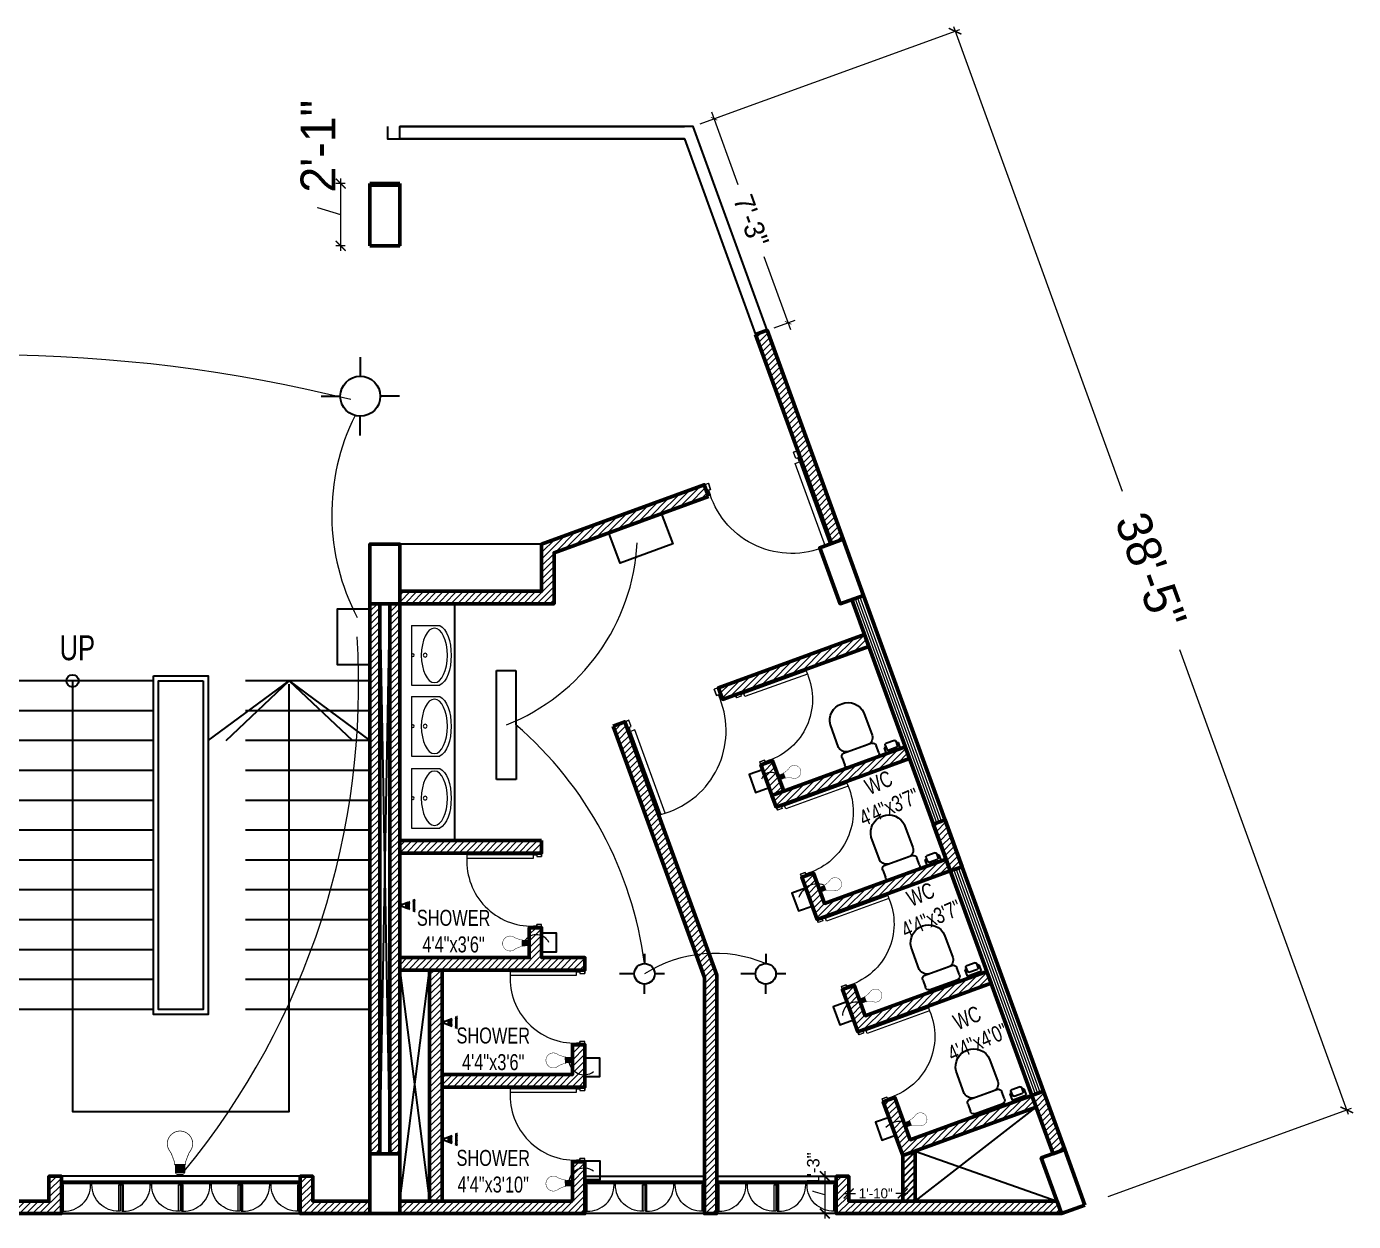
# Model space of a CAD drawing. Extents: x 0 to 3898, y 0 to 1781.
# Drawn here: x 2565 to 3098, y 45 to 525 of the extents above; entities that cross this region are included whole.
import ezdxf

# ---------------------------------------------------------------- set-up
doc = ezdxf.new("R2010")
doc.units = 0
doc.header["$LTSCALE"] = 10
doc.linetypes.add('DASHED2', pattern=[0.375, 0.25, -0.125])
for name, color, linetype, lineweight in [('A-TEXT', 7, 'Continuous', 5), ('ar-DOOR-WOOD', 44, 'Continuous', 0), ('column', 1, 'Continuous', 50), ('Dimension', 18, 'Continuous', 9), ('e conduit 1', 90, 'Continuous', 5), ('e conduit 2', 210, 'Continuous', 5), ('illustr-TOILET FIXTURE', 171, 'Continuous', 0), ('Main Wall', 250, 'Continuous', 13), ('window', 160, 'Continuous', 9)]:
    doc.layers.add(name, color=color, linetype=linetype, lineweight=lineweight)
for name, color, linetype in [('BOX', 7, 'Continuous'), ('Electrical Installation', 50, 'Continuous'), ('plug ins', 7, 'Continuous')]:
    doc.layers.add(name, color=color, linetype=linetype)
doc.layers.add('hatch brick', color=32, linetype='Continuous', lineweight=0, transparency=0.4)
doc.styles.add('SIMPLE', font='romantic.ttf')
doc.dimstyles.new('Architectural', dxfattribs={"dimtxt": 14, "dimasz": 4, "dimexe": 2, "dimexo": 10, "dimgap": 0.09, "dimtad": 0, "dimdec": 0, "dimzin": 0, "dimdsep": 46, "dimlunit": 4, "dimtxsty": 'Standard', "dimblk": 'ARCHTICK', "dimcen": 0.09, "dimdle": 2, "dimclrd": 256, "dimclre": 256, "dimclrt": 256, "dimadec": 0, "dimazin": 0, "dimtfac": 1, "dimtdec": 0, "dimtofl": 0, "dimtmove": 1, "dimatfit": 2, "dimfxl": 12, "dimtolj": 1, "dimtzin": 0, "dimlwd": -1, "dimlwe": -1, "dimarcsym": 0})
doc.dimstyles.new('Architectural small', dxfattribs={"dimtxt": 8, "dimasz": 2, "dimexe": 3, "dimexo": 3, "dimgap": 0.09, "dimtad": 0, "dimdec": 0, "dimzin": 0, "dimdsep": 46, "dimlunit": 4, "dimtxsty": 'Standard', "dimblk": 'ARCHTICK', "dimcen": 0.09, "dimdle": 3, "dimclrd": 6, "dimclre": 6, "dimclrt": 5, "dimadec": 0, "dimazin": 0, "dimtfac": 1, "dimtdec": 0, "dimtofl": 0, "dimtmove": 1, "dimatfit": 2, "dimfxl": 12, "dimtolj": 1, "dimtzin": 0, "dimlwd": 18, "dimlwe": 18, "dimarcsym": 0})
pattern_1 = [(45, (0, 0), (-1.325825, 1.325825), [])]

# ---------------------------------------------------------------- blocks, each defined once
blk = doc.blocks.new('_ArchTick')
at = {"color": 0, "linetype": 'ByBlock', "const_width": 0.15}
blk.add_lwpolyline([(-0.5, -0.5), (0.5, 0.5)], dxfattribs=at)
blk = doc.blocks.new('*D42')
at = {"layer": 'Defpoints', "color": 0, "transparency": 16777216}
for p in [(2832.52, 484.81), (3095.18, 89.64), (2989.94, 51.42)]:
    blk.add_point(p, dxfattribs=at)
at = {"layer": 'Dimension', "transparency": 16777216}
for p, q in [((2841.92, 488.23), (2939.63, 523.72)), ((2937.07, 524.92), (3004.88, 338.22)), ((3095.86, 87.76), (3028.04, 274.45)), ((2999.34, 54.83), (3097.06, 90.32))]:
    blk.add_line(p, q, dxfattribs=at)
at = {"layer": 'Dimension', "transparency": 16777216, "xscale": 4, "yscale": 4, "zscale": 4}
for p, rotation in [((2937.75, 523.04), 109.9628844869782), ((3095.18, 89.64), 289.9628844869782)]:
    blk.add_blockref('_ArchTick', p, dxfattribs=dict(at, rotation=rotation))
at = {"layer": 'Dimension', "transparency": 16777216, "insert": (3016.46, 306.34), "char_height": 14, "attachment_point": 5, "rotation": 289.9629}
blk.add_mtext('\\A1;38\'-5"', dxfattribs=at)
blk = doc.blocks.new('*D44')
at = {"layer": 'Defpoints', "color": 0, "transparency": 16777216}
for p in [(2832.52, 484.81), (2870.68, 405.92), (2862.28, 402.87)]:
    blk.add_point(p, dxfattribs=at)
at = {"layer": 'Dimension', "color": 6, "lineweight": 18, "transparency": 16777216}
for p, q in [((2839.89, 490.68), (2850.53, 461.39)), ((2835.34, 485.84), (2843.74, 488.89)), ((2871.7, 403.1), (2861.06, 432.4)), ((2865.1, 403.9), (2873.5, 406.95))]:
    blk.add_line(p, q, dxfattribs=at)
at = {"layer": 'Dimension', "color": 6, "lineweight": 18, "transparency": 16777216, "xscale": 2, "yscale": 2, "zscale": 2}
for p, rotation in [((2840.92, 487.86), 109.9610434408243), ((2870.68, 405.92), 289.9610434408243)]:
    blk.add_blockref('_ArchTick', p, dxfattribs=dict(at, rotation=rotation))
at = {"layer": 'Dimension', "color": 5, "transparency": 16777216, "insert": (2855.8, 446.89), "char_height": 8, "attachment_point": 5, "rotation": 289.961}
blk.add_mtext('\\A1;7\'-3"', dxfattribs=at)
blk = doc.blocks.new('DOOR_45')
at = {"layer": 'ar-DOOR-WOOD'}
for p, q in [((-11008.75, 15426.44), (-11008.75, 15424.44)), ((-10968.75, 15426.44), (-11008.75, 15426.44)), ((-11008.75, 15424.44), (-10968.75, 15424.44)), ((-10968.75, 15427.44), (-10963.75, 15427.44)), ((-10968.75, 15427.44), (-10968.75, 15426.44)), ((-10968.75, 15424.44), (-10968.75, 15426.44)), ((-10968.75, 15426.44), (-10966.75, 15426.44)), ((-10966.75, 15426.44), (-10966.75, 15425.44)), ((-10966.75, 15425.44), (-10963.75, 15425.44)), ((-10963.75, 15427.44), (-10963.75, 15425.44)), ((-10968.75, 15382.44), (-10968.75, 15383.44)), ((-10968.75, 15383.44), (-10966.75, 15383.44)), ((-10968.75, 15382.44), (-10963.75, 15382.44)), ((-10966.75, 15384.44), (-10963.75, 15384.44)), ((-10966.75, 15383.44), (-10966.75, 15384.44)), ((-10963.75, 15382.44), (-10963.75, 15384.44))]:
    blk.add_line(p, q, dxfattribs=at)
for points in [[(-10968.75, 15426.44), (-11008.75, 15426.44), (-11008.75, 15424.44), (-10968.75, 15424.44)], [(-10963.75, 15427.44), (-10968.75, 15427.44), (-10968.75, 15426.44), (-10966.75, 15426.44), (-10966.75, 15425.44), (-10963.75, 15425.44)], [(-10968.75, 15383.44), (-10968.75, 15382.44), (-10963.75, 15382.44), (-10963.75, 15384.44), (-10966.75, 15384.44), (-10966.75, 15383.44)]]:
    blk.add_lwpolyline(points, close=True, dxfattribs=at)
blk.add_arc((-10969.89, 15422.35), 38.92, 176.90834, 271.67702, dxfattribs=at)
blk = doc.blocks.new('T-FIX-027')
at = {"layer": 'illustr-TOILET FIXTURE'}
for p, q in [((-11843.84, 14568.89), (-11843.84, 14557.43)), ((-11843.84, 14568.89), (-11843.84, 14557.43)), ((-11843.84, 14568.89), (-11819.84, 14568.89)), ((-11843.84, 14568.89), (-11819.84, 14568.89)), ((-11819.84, 14568.89), (-11819.84, 14557.43)), ((-11819.84, 14568.89), (-11819.84, 14557.43))]:
    blk.add_line(p, q, dxfattribs=at)
for centre, radius in [((-11831.91, 14568.32), 0.508), ((-11831.91, 14568.32), 0.508), ((-11831.91, 14563.34), 0.762), ((-11831.91, 14563.34), 0.762)]:
    blk.add_circle(centre, radius, dxfattribs=at)
blk.add_ellipse((-11831.84, 14559.64), major_axis=(-10.93, 0), ratio=0.480383, dxfattribs=at)
blk.add_ellipse((-11831.84, 14559.64), major_axis=(-10.93, 0), ratio=0.480383, dxfattribs=at)
blk.add_ellipse((-11831.84, 14558.89), major_axis=(-12.37, 0), ratio=0.48498, start_param=6.528919, end_param=9.179045, dxfattribs=at)
blk.add_ellipse((-11831.84, 14558.89), major_axis=(-12.37, 0), ratio=0.48498, start_param=6.528919, end_param=9.179045, dxfattribs=at)
blk = doc.blocks.new('stair final')
for points in [[(82, 124), (82, -90), (-70, -90), (-70, 124)], [(-37.5, 124), (-37.5, -49), (49.5, -49), (49.5, 122.75)], [(17, 100), (49.5, 124), (82, 100)], [(24.2, 100), (49.5, 124)], [(49.5, 124), (75, 100)], [(82, -8), (82, -90)]]:
    blk.add_lwpolyline(points)
blk.add_lwpolyline([(-5, 126), (17, 126), (17, -10), (-5, -10)], close=True)
blk.add_circle((-37.5, 124), 2.49)
at = {"layer": 'BOX', "ltscale": 2000}
for p, q in [((-5, 124), (-70, 124)), ((-5, 112), (-70, 112)), ((-5, 100), (-70, 100)), ((-5, 88), (-70, 88)), ((-5, 76), (-70, 76)), ((-5, 64), (-70, 64)), ((-5, 52), (-70, 52)), ((-5, 40), (-70, 40)), ((-5, 28), (-70, 28)), ((-5, 16), (-70, 16)), ((-5, 4), (-70, 4)), ((-5, -8), (-70, -8)), ((0, -8), (-3, -8)), ((15, -8), (12, -8))]:
    blk.add_line(p, q, dxfattribs=at)
at = {"layer": 'BOX', "linetype": 'DASHED2', "ltscale": 20}
for p, q in [((82, 124), (17, 124)), ((82, 112), (17, 112)), ((82, 100), (17, 100)), ((82, 88), (17, 88)), ((82, 76), (17, 76)), ((82, 64), (17, 64)), ((82, 52), (17, 52)), ((82, 40), (17, 40)), ((82, 28), (17, 28)), ((82, 16), (17, 16)), ((82, 4), (17, 4)), ((82, -8), (17, -8))]:
    blk.add_line(p, q, dxfattribs=at)
at = {"layer": 'BOX', "ltscale": 2000}
for points in [[(17, 124), (17, -10), (-5, -10), (-5, 124)], [(-3, 124), (15, 124)]]:
    blk.add_lwpolyline(points, dxfattribs=at)
blk.add_lwpolyline([(15, 124), (15, -8), (-3, -8), (-3, 124)], close=True, dxfattribs=at)
blk = doc.blocks.new('wc')
at = {"linetype": 'Continuous'}
for p, q in [((17795.02, 10409.39), (17795.02, 10412.39)), ((17796.16, 10413.89), (17808.33, 10413.89)), ((17809.55, 10412.39), (17809.55, 10409.39)), ((17795.14, 10404.89), (17795.14, 10395.33)), ((17808.24, 10407.89), (17796.16, 10407.89)), ((17806.43, 10407.89), (17798.79, 10407.89)), ((17809.43, 10395.33), (17809.43, 10404.89)), ((17802.29, 10388.83), (17802.29, 10388.83))]:
    blk.add_line(p, q, dxfattribs=at)
for centre, radius, start, end in [((17796.22, 10412.67), 1.22, 92.839, 193.0763), ((17796.22, 10409.11), 1.22, 166.9235, 267.161), ((17808.21, 10409.24), 1.35, 271.2066, 6.2687), ((17808.28, 10412.6), 1.29, 350.3937, 88.0376), ((17798.7, 10404.28), 3.61, 88.6213, 170.3077), ((17806.43, 10404.89), 3, 0, 90), ((17802.2, 10395.91), 7.08, 184.6705, 270.7333), ((17802.38, 10395.91), 7.08, 269.2667, 355.3295)]:
    blk.add_arc(centre, radius, start, end, dxfattribs=at)
blk = doc.blocks.new('nap')
at = {"linetype": 'Continuous'}
for p, q in [((17810.88, 10410.98), (17810.88, 10413.6)), ((17810.88, 10413.6), (17817, 10413.6)), ((17811.65, 10410.98), (17810.88, 10410.98)), ((17811.65, 10410.19), (17811.65, 10411.93)), ((17812.15, 10412.43), (17815.76, 10412.43)), ((17815.76, 10409.69), (17812.15, 10409.69)), ((17816.26, 10411.93), (17816.26, 10410.19)), ((17817, 10410.98), (17816.26, 10410.98)), ((17817, 10413.6), (17817, 10410.98))]:
    blk.add_line(p, q, dxfattribs=at)
for centre, start, end in [((17812.15, 10411.93), 90, 180), ((17812.15, 10410.19), 180, 270), ((17815.76, 10411.93), 0, 90), ((17815.76, 10410.19), 270, 0)]:
    blk.add_arc(centre, 0.5, start, end, dxfattribs=at)
blk = doc.blocks.new('toilet stair block final')
h = blk.add_hatch()
h.set_pattern_fill('ANSI31', color=256, scale=15)
h.set_pattern_definition([(45, (1.7069, -4.6996), (-1.325825, 1.325825), [])])
h.paths.add_polyline_path([(145.14, -46.57), (150.14, -44.75), (150.14, -64.82), (145.14, -64.82)])
at = {"layer": 'hatch brick'}
h = blk.add_hatch(dxfattribs=at)
h.set_pattern_fill('ANSI31', color=256, scale=15)
h.set_pattern_definition(pattern_1)
h.paths.add_polyline_path([(85.96, 283.35), (116.45, 199.41), (121.15, 201.12), (90.63, 285.05)])
h = blk.add_hatch(dxfattribs=at)
h.set_pattern_fill('ANSI31', color=256, scale=15)
h.set_pattern_definition(pattern_1)
edge = h.paths.add_edge_path()
edge.add_line((67.04, 218.27), (65.33, 222.97))
edge.add_line((65.33, 222.97), (0, 199.18))
edge.add_line((0, 199.18), (0, 180.18))
edge.add_line((0, 180.18), (-57, 180.18))
edge.add_line((-57, 180.18), (-57, 175.18))
edge.add_line((-57, 175.18), (5, 175.18))
edge.add_line((5, 175.18), (5, 195.68))
edge.add_line((5, 195.68), (67.04, 218.27))
h = blk.add_hatch(dxfattribs=at)
h.set_pattern_fill('ANSI31', color=256, scale=15)
h.set_pattern_definition(pattern_1)
h.paths.add_polyline_path([(-233, 175.18), (-233, -45.82), (-229, -45.82), (-229, 175.18)])
h = blk.add_hatch(dxfattribs=at)
h.set_pattern_fill('ANSI31', color=256, scale=15)
h.set_pattern_definition([(45, (7, 0), (-1.325825, 1.325825), [])])
h.paths.add_polyline_path([(-225, 175.18), (-225, -45.82), (-221, -45.82), (-221, 175.18)])
h = blk.add_hatch(dxfattribs=at)
h.set_pattern_fill('ANSI31', color=256, scale=15)
h.set_pattern_definition([(45, (164, 0), (-1.325825, 1.325825), [])])
h.paths.add_polyline_path([(-69, 175.18), (-69, -45.82), (-65, -45.82), (-65, 175.18)])
h = blk.add_hatch(dxfattribs=at)
h.set_pattern_fill('ANSI31', color=256, scale=15)
h.set_pattern_definition(pattern_1)
h.paths.add_polyline_path([(-61, 175.18), (-61, -45.82), (-57, -45.82), (-57, 175.18)])
h = blk.add_hatch(dxfattribs=at)
h.set_pattern_fill('ANSI31', color=256, scale=15)
h.set_pattern_definition([(45, (-1.4041, 77.1201), (-1.325825, 1.325825), [])])
h.paths.add_polyline_path([(131.46, 158.06), (72.72, 136.72), (71.01, 141.42), (129.75, 162.76)])
h = blk.add_hatch(dxfattribs=at)
h.set_pattern_fill('ANSI31', color=256, scale=15)
h.set_pattern_definition(pattern_1)
edge = h.paths.add_edge_path()
edge.add_line((28.72, 126.06), (33.42, 127.77))
edge.add_line((33.42, 127.77), (70.4, 25.94))
edge.add_line((70.4, 25.94), (70.4, -69.82))
edge.add_line((70.4, -69.82), (65.4, -69.82))
edge.add_line((65.4, -69.82), (65.4, 25.06))
edge.add_line((65.4, 25.06), (28.72, 126.06))
h = blk.add_hatch(dxfattribs=at)
h.set_pattern_fill('ANSI31', color=256, scale=15)
h.set_pattern_definition([(45, (-1.0627, 76.1802), (-1.325825, 1.325825), [])])
edge = h.paths.add_edge_path()
edge.add_line((94.28, 93.48), (88.13, 110.4))
edge.add_line((88.13, 110.4), (92.83, 112.11))
edge.add_line((92.83, 112.11), (97.27, 99.88))
edge.add_line((97.27, 99.88), (146.14, 117.64))
edge.add_line((146.14, 117.64), (147.85, 112.94))
edge.add_line((147.85, 112.94), (94.28, 93.48))
h = blk.add_hatch(dxfattribs=at)
h.set_pattern_fill('ANSI31', color=256, scale=15)
h.set_pattern_definition([(45, (-56625.152, -18759.7349), (-1.325825215, 1.325825215), [])])
edge = h.paths.add_edge_path()
edge.add_line((157.41, 86.62), (162.11, 88.33))
edge.add_line((162.11, 88.33), (168.94, 69.53))
edge.add_line((168.94, 69.53), (164.23, 67.82))
edge.add_line((164.23, 67.82), (157.4, 86.62))
h = blk.add_hatch(dxfattribs=at)
h.set_pattern_fill('ANSI31', color=256, scale=15)
h.set_pattern_definition(pattern_1)
h.paths.add_polyline_path([(0, 80), (0, 75), (-57, 75), (-57, 80)])
h = blk.add_hatch(dxfattribs=at)
h.set_pattern_fill('ANSI31', color=256, scale=15)
h.set_pattern_definition([(45, (15.3236, 31.0638), (-1.325825, 1.325825), [])])
edge = h.paths.add_edge_path()
edge.add_line((110.66, 48.37), (104.52, 65.29))
edge.add_line((104.52, 65.29), (109.22, 66.99))
edge.add_line((109.22, 66.99), (113.66, 54.77))
edge.add_line((113.66, 54.77), (162.52, 72.52))
edge.add_line((162.52, 72.52), (164.23, 67.82))
edge.add_line((164.23, 67.82), (110.66, 48.37))
h = blk.add_hatch(dxfattribs=at)
h.set_pattern_fill('ANSI31', color=256, scale=15)
h.set_pattern_definition(pattern_1)
h.paths.add_polyline_path([(0, 28), (-57, 28), (-57, 33), (-5, 33), (-5, 45), (0, 45), (0, 33), (17.4, 33), (17.4, 28)])
h = blk.add_hatch(dxfattribs=at)
h.set_pattern_fill('ANSI31', color=256, scale=15)
h.set_pattern_definition(pattern_1)
h.paths.add_polyline_path([(-45, -64.82), (-40, -64.82), (-40, 28), (-45, 28)])
h = blk.add_hatch(dxfattribs=at)
h.set_pattern_fill('ANSI31', color=256, scale=15)
h.set_pattern_definition([(45, (15.3236, 31.0638), (-1.325825, 1.325825), [])])
h.paths.add_polyline_path([(125.34, 7.95), (120.9, 20.17), (125.6, 21.88), (130.04, 9.66), (178.91, 27.41), (180.62, 22.71), (127.05, 3.25)])
h = blk.add_hatch(dxfattribs=at)
h.set_pattern_fill('ANSI31', color=256, scale=15)
h.set_pattern_definition([(45, (17.4023, 0), (-1.325825, 1.325825), [])])
h.paths.add_polyline_path([(-40, -14), (12.4, -14), (12.4, -2), (17.4, -2), (17.4, -19), (-40, -19)])
h = blk.add_hatch(dxfattribs=at)
h.set_pattern_fill('ANSI31', color=256, scale=15)
h.set_pattern_definition(pattern_1)
h.paths.add_polyline_path([(201.71, -20.7), (197.01, -22.41), (205.51, -45.81), (210.21, -44.1)])
h = blk.add_hatch(dxfattribs=at)
h.set_pattern_fill('ANSI31', color=256, scale=15)
h.set_pattern_definition([(45, (33.4168, -18.7522), (-1.325825, 1.325825), [])])
h.paths.add_polyline_path([(143.44, -41.87), (137.29, -24.95), (141.99, -23.24), (148.14, -40.16), (197.01, -22.41), (198.72, -27.11), (145.14, -46.57)])
h = blk.add_hatch(dxfattribs=at)
h.set_pattern_fill('ANSI31', color=256, scale=15)
h.set_pattern_definition(pattern_1)
h.paths.add_polyline_path([(12.4, -64.82), (0, -64.82), (-57, -64.82), (-57, -69.82), (17.4, -69.82), (17.4, -49), (12.4, -49)])
h = blk.add_hatch(dxfattribs=at)
h.set_pattern_fill('ANSI31', color=256, scale=15)
h.set_pattern_definition(pattern_1)
h.paths.add_polyline_path([(-193, -64.82), (-193, -54.82), (-198, -54.82), (-198, -64.82), (-221, -64.82), (-221, -69.82), (-193, -69.82)])
h = blk.add_hatch(dxfattribs=at)
h.set_pattern_fill('ANSI31', color=256, scale=15)
h.set_pattern_definition(pattern_1)
h.paths.add_polyline_path([(-97, -64.82), (-97, -69.82), (-69, -69.82), (-69, -64.82), (-92, -64.82), (-92, -54.82), (-97, -54.82)])
h = blk.add_hatch(dxfattribs=at)
h.set_pattern_fill('ANSI31', color=256, scale=15)
h.set_pattern_definition(pattern_1)
h.paths.add_polyline_path([(118.4, -54.82), (123.4, -54.82), (123.4, -64.82), (207.11, -64.82), (208.92, -69.82), (118.4, -69.82)])
for points in [[(-62, 367), (-62, 362), (57.4, 362), (85.96, 283.35)], [(90.63, 285.05), (60.9, 367), (-57, 367)], [(-229, 175.18), (-225, -45.82)], [(-229, -45.82), (-225, 175.18)], [(-65, -45.82), (-61, 175.18)], [(-65, 175.18), (-61, -45.82)], [(-57, 28), (-45, -64.82)], [(-57, -64.82), (-45, 28)], [(150.14, -64.82), (198.72, -27.11)], [(150.14, -44.75), (207.11, -64.82)]]:
    blk.add_lwpolyline(points)
at = {"color": 0, "lineweight": 50}
for points in [[(85.96, 283.35), (116.45, 199.41), (121.15, 201.12), (90.63, 285.05), (85.96, 283.35)], [(67.04, 218.27), (65.33, 222.97), (0, 199.18), (0, 180.18), (-57, 180.18), (-57, 175.18), (5, 175.18), (5, 195.68), (67.04, 218.27)], [(124.63, 176.85), (197.01, -22.41), (201.71, -20.7), (129.33, 178.56)], [(28.72, 126.06), (33.42, 127.77), (70.4, 25.94), (70.4, -69.82), (65.4, -69.82), (65.4, 25.06), (28.72, 126.06)], [(94.28, 93.48), (88.13, 110.4), (92.83, 112.11), (97.27, 99.88), (146.14, 117.64), (147.85, 112.94), (94.28, 93.48), (94.28, 93.48)], [(157.41, 86.62), (162.11, 88.33), (168.94, 69.53), (164.23, 67.82), (157.4, 86.62)], [(0, 80), (0, 75), (-57, 75), (-57, 80), (0, 80)], [(110.66, 48.37), (104.52, 65.29), (109.22, 66.99), (113.66, 54.77), (162.52, 72.52), (164.23, 67.82), (110.66, 48.37), (110.66, 48.37)], [(0, 28), (-57, 28), (-57, 33), (-5, 33), (-5, 45), (0, 45), (0, 33), (17.4, 33), (17.4, 28), (0, 28)], [(125.34, 7.95), (120.9, 20.17), (125.6, 21.88), (130.04, 9.66), (178.91, 27.41), (180.62, 22.71), (127.05, 3.25), (125.34, 7.95)], [(143.44, -41.87), (137.29, -24.95), (141.99, -23.24), (148.14, -40.16), (197.01, -22.41), (198.72, -27.11), (145.14, -46.57), (143.44, -41.87)], [(12.4, -64.82), (0, -64.82), (0, -64.82), (-57, -64.82), (-57, -69.82), (17.4, -69.82), (17.4, -69.82), (17.4, -49), (12.4, -49), (12.4, -64.82)]]:
    blk.add_lwpolyline(points, dxfattribs=at)
at = {"color": 1, "lineweight": 50}
blk.add_lwpolyline([(-57, 175.18), (-69, 175.18), (-69, 199.18), (-57, 199.18), (-57, 175.18)], dxfattribs=at)
for points in [[(129.33, 178.56), (121.14, 201.12), (111.74, 197.7), (119.93, 175.15)], [(218.32, -66.4), (210.21, -44.07), (200.81, -47.49), (208.92, -69.82)]]:
    blk.add_lwpolyline(points, close=True, dxfattribs=at)
at = {"color": 0, "lineweight": 50}
for points in [[(-61, 175.18), (-61, -45.82), (-57, -45.82), (-57, 175.18)], [(131.46, 158.06), (72.72, 136.72), (71.01, 141.42), (129.75, 162.76)], [(147.85, 112.94), (94.28, 93.48), (92.57, 98.18), (146.14, 117.64)], [(-45, -64.82), (-40, -64.82), (-40, 28), (-45, 28)], [(-40, -14), (12.4, -14), (12.4, -2), (17.4, -2), (17.4, -19), (-40, -19)], [(201.71, -20.7), (197.01, -22.41), (205.51, -45.81), (210.21, -44.1)], [(145.14, -46.57), (150.14, -44.75), (150.14, -64.82), (145.14, -64.82)], [(-193, -64.82), (-193, -54.82), (-198, -54.82), (-198, -64.82), (-221, -64.82), (-221, -69.82), (-193, -69.82)], [(-97, -64.82), (-97, -69.82), (-69, -69.82), (-69, -64.82), (-92, -64.82), (-92, -54.82), (-97, -54.82)], [(118.4, -54.82), (118.4, -54.82), (123.4, -54.82), (123.4, -64.82), (207.11, -64.82), (208.92, -69.82), (118.4, -69.82)]]:
    blk.add_lwpolyline(points, close=True, dxfattribs=at)
blk.add_lwpolyline([(-193, -69.82), (-97, -69.82), (-97, -54.82), (-193, -54.82)], close=True)
at = {"layer": 'BOX', "ltscale": 2000}
for p, q in [((0, 199.18), (-57, 199.18)), ((-57, 175.18), (-57, 80.18)), ((-35, 175.18), (-35, 80.18))]:
    blk.add_line(p, q, dxfattribs=at)
for points in [[(65.4, -69.82), (17.4, -69.82), (17.4, -54.82), (65.4, -54.82)], [(118.4, -69.82), (70.4, -69.82), (70.4, -54.82), (118.4, -54.82)]]:
    blk.add_lwpolyline(points, close=True, dxfattribs=at)
at = {"layer": 'Main Wall', "color": 1, "lineweight": 50}
for points in [[(-233, 175.18), (-221, 175.18), (-221, 199.18), (-233, 199.18), (-233, 175.18)], [(-233, -69.82), (-221, -69.82), (-221, -45.82), (-233, -45.82), (-233, -69.82)], [(-69, -69.82), (-57, -69.82), (-57, -45.82), (-69, -45.82), (-69, -69.82)]]:
    blk.add_lwpolyline(points, dxfattribs=at)
at = {"layer": 'Main Wall', "color": 0, "lineweight": 50}
for points in [[(-233, 175.18), (-233, -45.82), (-229, -45.82), (-229, 175.18)], [(-225, 175.18), (-225, -45.82), (-221, -45.82), (-221, 175.18)], [(-69, 175.18), (-69, -45.82), (-65, -45.82), (-65, 175.18)]]:
    blk.add_lwpolyline(points, close=True, dxfattribs=at)
at = {"layer": 'window', "ltscale": 2000}
for points in [[(158.82, 87.14), (126.05, 177.37)], [(159.76, 87.48), (126.98, 177.71)], [(160.7, 87.82), (127.92, 178.05)], [(198.42, -21.9), (165.65, 68.34)], [(199.36, -21.55), (166.59, 68.68)], [(200.3, -21.21), (167.53, 69.02)]]:
    blk.add_lwpolyline(points, dxfattribs=at)
at = {"extrusion": (0, 0, -1)}
for p, xscale, yscale, zscale, rotation in [((16117.31, 4701.45), 0.8888892124533201, 0.8888892124533201, -0.8888892124533201, 69.99006771556789), ((3281.08, -12023.71), 0.6666666666666669, 0.6666666666666669, -0.6666666666666669, 340.0389565718659), ((3264.7, -12068.82), 0.6666666666666669, 0.6666666666666669, -0.6666666666666669, 340.0389565718659), ((3248.31, -12113.94), 0.6666666666666669, 0.6666666666666669, -0.6666666666666669, 340.0389565718659), ((3231.93, -12159.05), 0.6666666666666669, 0.6666666666666669, -0.6666666666666669, 340.0389565718659)]:
    blk.add_blockref('DOOR_45', p, dxfattribs=dict(at, xscale=xscale, yscale=yscale, zscale=zscale, rotation=rotation))
blk.add_blockref('stair final', (-151, 20.18))
at = {"extrusion": (0, 0, -1), "zscale": -1, "rotation": 160.0389565718658}
for name, p in [('wc', (20158.79, 3822.37)), ('nap', (20157.38, 3822.57)), ('wc', (20142.41, 3777.25)), ('nap', (20141, 3777.46)), ('wc', (20126.36, 3733.08)), ('nap', (20124.95, 3733.28)), ('wc', (20108.27, 3683.26)), ('nap', (20106.86, 3683.46))]:
    blk.add_blockref(name, p, dxfattribs=at)
at = {"xscale": 0.666666606798147, "yscale": 0.666666606798147, "zscale": 0.666666606798147}
for p in [(7309.17, -10209.96), (7326.57, -10256.96), (7326.57, -10303.96)]:
    blk.add_blockref('DOOR_45', p, dxfattribs=at)
at = {"layer": 'illustr-TOILET FIXTURE', "extrusion": (0, 0, -1), "zscale": -1, "rotation": 270}
for p in [(-14516.54, -11677.4), (-14516.54, -11705.92), (-14516.54, -11734.81)]:
    blk.add_blockref('T-FIX-027', p, dxfattribs=at)
at = {"layer": 'Main Wall', "xscale": 0.888888888888914, "yscale": 0.888888888888914, "zscale": 0.888888888888914, "rotation": 109.9621850072985}
blk.add_blockref('DOOR_45', (9595.65, 13969.5), dxfattribs=at)
blk = doc.blocks.new('DOOR_40')
at = {"layer": 'ar-DOOR-WOOD'}
for p, q in [((-11029.1, 15421.4), (-11064.1, 15421.4)), ((-11064.1, 15421.4), (-11064.1, 15419.4)), ((-11064.1, 15419.4), (-11029.1, 15419.4)), ((-11029.1, 15422.4), (-11024.1, 15422.4)), ((-11029.1, 15422.4), (-11029.1, 15421.4)), ((-11029.1, 15419.4), (-11029.1, 15421.4)), ((-11029.1, 15421.4), (-11027.1, 15421.4)), ((-11027.1, 15421.4), (-11027.1, 15420.4)), ((-11027.1, 15420.4), (-11024.1, 15420.4)), ((-11024.1, 15422.4), (-11024.1, 15420.4)), ((-11029.1, 15383.4), (-11027.1, 15383.4)), ((-11029.1, 15382.4), (-11029.1, 15383.4)), ((-11029.1, 15382.4), (-11024.1, 15382.4)), ((-11027.1, 15383.4), (-11027.1, 15384.4)), ((-11027.1, 15384.4), (-11024.1, 15384.4)), ((-11024.1, 15382.4), (-11024.1, 15384.4))]:
    blk.add_line(p, q, dxfattribs=at)
blk.add_arc((-11029.4, 15418.2), 34.8, 178.03, 270.3561, dxfattribs=at)
blk = doc.blocks.new('ftt')
at = {"layer": 'plug ins', "linetype": 'Continuous'}
for p, q in [((76688.16, 107266.81), (76688.07, 107267.06)), ((76688.16, 107266.81), (76688.07, 107267.06)), ((76688.3, 107266.45), (76688.2, 107266.7)), ((76688.3, 107266.45), (76688.2, 107266.7)), ((76688.44, 107266.09), (76688.34, 107266.34)), ((76688.44, 107266.09), (76688.34, 107266.34)), ((76688.77, 107266.81), (76688.7, 107267.06)), ((76688.87, 107266.45), (76688.8, 107266.7)), ((76688.98, 107264.67), (76688.89, 107264.92)), ((76688.98, 107264.67), (76688.89, 107264.92)), ((76688.97, 107266.09), (76688.9, 107266.34)), ((76689.12, 107264.31), (76689.02, 107264.56)), ((76689.12, 107264.31), (76689.02, 107264.56)), ((76689.26, 107263.95), (76689.16, 107264.2)), ((76689.26, 107263.95), (76689.16, 107264.2)), ((76689.34, 107266.81), (76689.3, 107267.06)), ((76689.37, 107264.67), (76689.3, 107264.92)), ((76689.39, 107263.6), (76689.3, 107263.85)), ((76689.39, 107263.6), (76689.3, 107263.85)), ((76689.41, 107266.45), (76689.36, 107266.7)), ((76689.47, 107264.31), (76689.4, 107264.56)), ((76689.47, 107266.09), (76689.43, 107266.34)), ((76689.44, 107263.47), (76691.44, 107263.47)), ((76690.06, 107261.85), (76689.44, 107263.47)), ((76690.06, 107261.85), (76689.44, 107263.47)), ((76690.06, 107261.85), (76689.44, 107263.47)), ((76689.57, 107263.95), (76689.5, 107264.2)), ((76689.67, 107263.6), (76689.6, 107263.85)), ((76689.74, 107264.67), (76689.69, 107264.92)), ((76689.8, 107264.31), (76689.76, 107264.56)), ((76689.87, 107263.95), (76689.82, 107264.2)), ((76689.9, 107266.81), (76689.87, 107267.06)), ((76689.93, 107263.6), (76689.89, 107263.85)), ((76689.93, 107266.45), (76689.91, 107266.7)), ((76689.96, 107266.09), (76689.94, 107266.34)), ((76690.09, 107264.67), (76690.07, 107264.92)), ((76690.12, 107264.31), (76690.1, 107264.56)), ((76690.16, 107263.95), (76690.13, 107264.2)), ((76690.19, 107263.6), (76690.17, 107263.85)), ((76690.44, 107266.81), (76690.44, 107267.06)), ((76690.44, 107266.45), (76690.44, 107266.7)), ((76690.44, 107266.09), (76690.44, 107266.34)), ((76690.44, 107264.67), (76690.44, 107264.92)), ((76690.44, 107264.31), (76690.44, 107264.56)), ((76690.44, 107263.95), (76690.44, 107264.2)), ((76690.44, 107263.6), (76690.44, 107263.85)), ((76690.69, 107263.6), (76690.71, 107263.85)), ((76690.72, 107263.95), (76690.74, 107264.2)), ((76690.75, 107264.31), (76690.78, 107264.56)), ((76690.79, 107264.67), (76690.81, 107264.92)), ((76690.81, 107261.85), (76691.44, 107263.47)), ((76690.92, 107266.09), (76690.94, 107266.34)), ((76690.94, 107263.6), (76690.99, 107263.85)), ((76690.95, 107266.45), (76690.98, 107266.7)), ((76690.99, 107266.81), (76691.01, 107267.06)), ((76691.01, 107263.95), (76691.06, 107264.2)), ((76691.08, 107264.31), (76691.12, 107264.56)), ((76691.14, 107264.67), (76691.19, 107264.92)), ((76691.21, 107263.6), (76691.28, 107263.85)), ((76691.31, 107263.95), (76691.38, 107264.2)), ((76691.41, 107266.09), (76691.46, 107266.34)), ((76691.41, 107264.31), (76691.48, 107264.56)), ((76691.48, 107266.45), (76691.52, 107266.7)), ((76691.48, 107263.6), (76691.58, 107263.85)), ((76691.51, 107264.67), (76691.58, 107264.92)), ((76691.54, 107266.81), (76691.59, 107267.06)), ((76691.62, 107263.95), (76691.72, 107264.2)), ((76691.76, 107264.31), (76691.85, 107264.56)), ((76691.9, 107264.67), (76691.99, 107264.92)), ((76691.91, 107266.09), (76691.98, 107266.34)), ((76692.01, 107266.45), (76692.09, 107266.7)), ((76692.12, 107266.81), (76692.19, 107267.06)), ((76692.45, 107266.09), (76692.54, 107266.34)), ((76692.58, 107266.45), (76692.68, 107266.7)), ((76692.72, 107266.81), (76692.82, 107267.06)), ((76690.06, 107261.85), (76690.06, 107260.87)), ((76690.81, 107261.85), (76690.81, 107260.87))]:
    blk.add_line(p, q, dxfattribs=at)
blk = doc.blocks.new('drter')
at = {"layer": 'plug ins', "rotation": 90}
blk.add_blockref('ftt', (183966.31, 30586.27), dxfattribs=at)
blk = doc.blocks.new('*D51')
at = {"layer": 'Defpoints', "color": 0, "transparency": 16777216}
for p in [(2890.02, 63), (2885.43, 48), (2890.02, 48)]:
    blk.add_point(p, dxfattribs=at)
at = {"layer": 'Dimension', "transparency": 16777216}
for p, q in [((2885.43, 65), (2885.43, 46)), ((2880.02, 63), (2883.43, 63)), ((2880.79, 56.89), (2880.79, 57.07)), ((2885.43, 55.5), (2880.79, 56.89)), ((2880.02, 48), (2883.43, 48))]:
    blk.add_line(p, q, dxfattribs=at)
at = {"layer": 'Dimension', "transparency": 16777216, "xscale": 4, "yscale": 4, "zscale": 4}
for p, rotation in [((2885.43, 63), 90), ((2885.43, 48), 270)]:
    blk.add_blockref('_ArchTick', p, dxfattribs=dict(at, rotation=rotation))
at = {"layer": 'Dimension', "transparency": 16777216, "insert": (2880.79, 65.91), "char_height": 14, "attachment_point": 5, "rotation": 90}
blk.add_mtext('\\A1;{\\H0.35714x;1\'-3"}', dxfattribs=at)
blk = doc.blocks.new('*D52')
at = {"layer": 'Defpoints', "color": 0, "transparency": 16777216}
for p in [(2916.76, 56.07), (2895.02, 53), (2916.76, 53)]:
    blk.add_point(p, dxfattribs=at)
at = {"layer": 'Dimension', "transparency": 16777216}
for p, q in [((2895.02, 63), (2895.02, 58.07)), ((2916.76, 63), (2916.76, 58.07)), ((2893.02, 56.07), (2897.8, 56.07)), ((2918.76, 56.07), (2913.98, 56.07))]:
    blk.add_line(p, q, dxfattribs=at)
at = {"layer": 'Dimension', "transparency": 16777216, "xscale": 4, "yscale": 4, "zscale": 4, "rotation": 180}
blk.add_blockref('_ArchTick', (2895.02, 56.07), dxfattribs=at)
at = {"layer": 'Dimension', "transparency": 16777216, "xscale": 4, "yscale": 4, "zscale": 4}
blk.add_blockref('_ArchTick', (2916.76, 56.07), dxfattribs=at)
at = {"layer": 'Dimension', "transparency": 16777216, "insert": (2905.89, 56.07), "char_height": 14, "attachment_point": 5}
blk.add_mtext('\\A1;{\\H0.28571x;1\'-10"}', dxfattribs=at)
blk = doc.blocks.new('*D53')
at = {"layer": 'Defpoints', "color": 0, "transparency": 16777216}
for p in [(2690.88, 461.81), (2702.62, 461.81), (2702.62, 436.81)]:
    blk.add_point(p, dxfattribs=at)
at = {"layer": 'Dimension', "transparency": 16777216}
for p, q in [((2692.62, 461.81), (2688.88, 461.81)), ((2690.88, 434.81), (2690.88, 463.81)), ((2681.74, 452.05), (2681.74, 452.23)), ((2690.88, 449.31), (2681.74, 452.05)), ((2692.62, 436.81), (2688.88, 436.81))]:
    blk.add_line(p, q, dxfattribs=at)
at = {"layer": 'Dimension', "transparency": 16777216, "xscale": 4, "yscale": 4, "zscale": 4}
for p, rotation in [((2690.88, 461.81), 90), ((2690.88, 436.81), 270)]:
    blk.add_blockref('_ArchTick', p, dxfattribs=dict(at, rotation=rotation))
at = {"layer": 'Dimension', "transparency": 16777216, "insert": (2681.74, 476.82), "char_height": 14, "attachment_point": 5, "rotation": 90}
blk.add_mtext('\\A1;2\'-1"', dxfattribs=at)
blk = doc.blocks.new('LED')
for p, q in [((-12.1, -25.6), (11.9, -25.6)), ((-11.6, -7.7), (11.7, -7.7)), ((-11.6, -11), (11.7, -9.6)), ((-11.6, -13.3), (11.7, -11.8)), ((-11.5, -15.5), (11.8, -14.1)), ((-11.3, -17.8), (11.9, -16.3)), ((-11.2, -20), (12.1, -18.6)), ((-11.2, -22.2), (12.1, -20.8)), ((-11.2, -24.5), (12.1, -23.1))]:
    blk.add_line(p, q)
at = {"lineweight": 9}
blk.add_line((7.8, -3.1), (-7.8, -3.1), dxfattribs=at)
for points, const_width in [([(5.3, 0), (5.4, 0), (5.7, 0), (6.1, -0.1), (6.6, -0.3), (7, -0.6), (7.2, -0.9), (7.4, -1.2), (7.5, -1.5), (7.7, -2), (7.7, -2.5), (7.8, -3.1), (7.7, -2.5), (7.7, -2), (7.5, -1.5), (7.4, -1.2), (7.2, -0.9), (7, -0.6), (6.6, -0.3), (6.1, -0.1), (5.7, 0), (5.4, 0), (5.3, 0), (-5.3, 0), (-5.4, 0), (-5.5, 0), (-5.8, 0), (-6.1, -0.1), (-6.4, -0.2), (-6.7, -0.5), (-7, -0.7), (-7.3, -1.1), (-7.6, -1.7), (-7.7, -2.3), (-7.8, -3.1), (-7.8, -3.1), (-7.9, -3.2), (-8.1, -3.2), (-8.3, -3.3), (-8.9, -3.6), (-9.6, -4.1), (-10.3, -4.7), (-11, -5.4), (-11.2, -5.9), (-11.4, -6.4), (-11.6, -7), (-11.6, -7.7), (-12.2, -7.7), (-12.1, -26)], 2), ([(-5.3, 0), (-5.4, 0), (-5.5, 0), (-5.8, 0), (-6.1, -0.1), (-6.4, -0.2), (-6.7, -0.5), (-7, -0.7), (-7.3, -1.1), (-7.6, -1.7), (-7.7, -2.3), (-7.8, -3.1)], 1), ([(-0.1, -111.1), (-0.2, -111.1), (-1, -111.1), (-1.8, -111.1), (-2.6, -111.1), (-3.4, -111), (-4.2, -110.9), (-5, -110.8), (-5.8, -110.6), (-6.6, -110.5), (-7.4, -110.3), (-8.1, -110.1), (-8.9, -109.9), (-9.6, -109.7), (-10.4, -109.5), (-11.1, -109.2), (-11.8, -108.9), (-12.5, -108.7), (-13.2, -108.3), (-13.9, -108), (-14.6, -107.7), (-15.3, -107.3), (-16, -106.9), (-16.6, -106.6), (-17.3, -106.2), (-17.9, -105.7), (-18.5, -105.3), (-19.2, -104.8), (-19.8, -104.4), (-20.4, -103.9), (-20.9, -103.4), (-21.5, -102.9), (-22.1, -102.4), (-22.6, -101.9), (-23.1, -101.3), (-23.7, -100.8), (-24.2, -100.2), (-24.6, -99.6), (-25.1, -99), (-25.6, -98.4), (-26, -97.8), (-26.5, -97.2), (-26.9, -96.5), (-27.3, -95.9), (-27.7, -95.2), (-28.1, -94.6), (-28.4, -93.9), (-28.8, -93.2), (-29.1, -92.5), (-29.4, -91.8), (-29.7, -91.1), (-30, -90.4), (-30.2, -89.6), (-30.5, -88.9), (-30.7, -88.1), (-30.9, -87.4), (-31.1, -86.6), (-31.2, -85.9), (-31.4, -85.1), (-31.5, -84.3), (-31.6, -83.5), (-31.7, -82.7), (-31.8, -81.9), (-31.8, -81.1), (-31.9, -80.3), (-31.9, -79.5), (-31.9, -78.2), (-31.8, -77), (-31.7, -75.8), (-31.5, -74.6), (-31.3, -73.4), (-31.1, -72.2), (-30.8, -71.1), (-30.4, -69.9), (-30, -68.8), (-29.6, -67.7), (-29.2, -66.6), (-22.1, -55), (-14.6, -35.3), (-14.1, -29.7), (-14.1, -27.1), (-12.1, -25.6)], 1.8), ([(-0.1, -111.1), (0, -111.1), (0.8, -111.1), (1.6, -111.1), (2.5, -111.1), (3.3, -111), (4, -110.9), (4.8, -110.8), (5.6, -110.6), (6.4, -110.5), (7.2, -110.3), (7.9, -110.1), (8.7, -109.9), (9.4, -109.7), (10.2, -109.5), (10.9, -109.2), (11.6, -108.9), (12.3, -108.7), (13, -108.3), (13.7, -108), (14.4, -107.7), (15.1, -107.3), (15.8, -106.9), (16.4, -106.6), (17.1, -106.2), (17.7, -105.7), (18.3, -105.3), (19, -104.8), (19.6, -104.4), (20.2, -103.9), (20.7, -103.4), (21.3, -102.9), (21.9, -102.4), (22.4, -101.9), (22.9, -101.3), (23.5, -100.8), (24, -100.2), (24.5, -99.6), (24.9, -99), (25.4, -98.4), (25.8, -97.8), (26.3, -97.2), (26.7, -96.5), (27.1, -95.9), (27.5, -95.2), (27.9, -94.6), (28.2, -93.9), (28.6, -93.2), (28.9, -92.5), (29.2, -91.8), (29.5, -91.1), (29.8, -90.4), (30, -89.6), (30.3, -88.9), (30.5, -88.1), (30.7, -87.4), (30.9, -86.6), (31, -85.9), (31.2, -85.1), (31.3, -84.3), (31.4, -83.5), (31.5, -82.7), (31.6, -81.9), (31.6, -81.1), (31.7, -80.3), (31.7, -79.5), (31.7, -78.2), (31.6, -77), (31.5, -75.8), (31.3, -74.6), (31.1, -73.4), (30.9, -72.2), (30.6, -71.1), (30.2, -69.9), (29.9, -68.8), (29.4, -67.7), (29, -66.6), (21.9, -55), (14.4, -35.3), (13.9, -29.7), (13.9, -27.1), (11.9, -25.6)], 1.8), ([(11.9, -26.1), (11.9, -7.7), (11.7, -7.7), (11.6, -7), (11.4, -6.4), (11.2, -5.9), (11, -5.4), (10.3, -4.7), (9.6, -4.1), (8.9, -3.6), (8.3, -3.3), (7.9, -3.2), (7.8, -3.1), (7.8, -3.1)], 2)]:
    blk.add_lwpolyline(points, dxfattribs=dict(const_width=const_width))
at = {"color": 7, "lineweight": 20}
blk.add_open_spline([(-9.8, -25.6), (-9.8, -25.6), (9.4, -25.6), (9.4, -25.6)], degree=3, dxfattribs=at)

msp = doc.modelspace()

# ---------------------------------------------------------------- linework, layer by layer
at = {"color": 30, "true_color": 0xf8991e}
for p, q in [((2698.74, 392.1), (2698.74, 384.41)), ((2683.02, 376.38), (2690.7, 376.38)), ((2714.46, 376.38), (2706.77, 376.38)), ((2698.74, 360.66), (2698.74, 368.34)), ((2812.98, 152.37), (2812.98, 148.44)), ((2861.67, 152.37), (2861.67, 148.44)), ((2808.88, 144.33), (2802.97, 144.33)), ((2821.02, 144.33), (2817.09, 144.33)), ((2857.57, 144.33), (2851.67, 144.33)), ((2869.71, 144.33), (2865.78, 144.33)), ((2812.98, 136.3), (2812.98, 140.23)), ((2861.67, 136.3), (2861.67, 140.23))]:
    msp.add_line(p, q, dxfattribs=at)
for points in [[(2829.01, 479.81), (2714.62, 479.81), (2714.62, 484.81), (2829.01, 484.81)], [(2714.62, 172.19), (2714.62, 171.44)]]:
    msp.add_lwpolyline(points)
at = {"ltscale": 2000}
msp.add_lwpolyline([(2702.62, 436.81), (2714.62, 436.81), (2714.62, 460.81), (2702.62, 460.81)], close=True, dxfattribs=at)
at = {"color": 116, "true_color": 0x136734}
for points in [[(2798.63, 321.51), (2819.72, 329.37), (2824.28, 317.1), (2803.19, 309.25)], [(2702.62, 291), (2702.62, 268.49), (2689.54, 268.49), (2689.54, 291)], [(2771.66, 160.73), (2777.46, 160.73), (2777.46, 153.07), (2771.66, 153.07)], [(2789.05, 110.6), (2794.85, 110.6), (2794.85, 102.94), (2789.05, 102.94)], [(2789.15, 69.22), (2794.95, 69.22), (2794.95, 61.56), (2789.15, 61.56)]]:
    msp.add_lwpolyline(points, close=True, dxfattribs=at)
at = {"color": 116, "true_color": 0x136734, "extrusion": (1.15108e-16, 4.18071e-17, -1)}
for points in [[(-2860.44, 226.32), (-2854.98, 224.34), (-2857.6, 217.14), (-2863.05, 219.12)], [(-2877.68, 178.76), (-2872.22, 176.78), (-2874.84, 169.58), (-2880.29, 171.56)], [(-2894.27, 133), (-2888.82, 131.02), (-2891.43, 123.82), (-2896.89, 125.8)], [(-2911.22, 86.65), (-2905.77, 84.67), (-2908.38, 77.46), (-2913.84, 79.45)]]:
    msp.add_lwpolyline(points, close=True, dxfattribs=at)
at = {"color": 150}
for points in [[(2578.62, 61), (2674.02, 61), (2674.02, 60), (2578.62, 60)], [(2578.62, 61), (2674.02, 61), (2674.02, 60.5), (2578.62, 60.5)], [(2789.02, 61), (2837.02, 61), (2837.02, 60), (2789.02, 60)], [(2789.02, 61), (2836.42, 61), (2836.42, 60.5), (2789.02, 60.5)], [(2842.02, 61), (2890.02, 61), (2890.02, 60), (2842.02, 60)], [(2842.02, 61), (2889.42, 61), (2889.42, 60.5), (2842.02, 60.5)]]:
    msp.add_lwpolyline(points, close=True, dxfattribs=at)
at = {"color": 30, "true_color": 0xf8991e}
for centre, radius in [((2698.74, 376.38), 8.03), ((2812.98, 144.33), 4.11), ((2861.67, 144.33), 4.11)]:
    msp.add_circle(centre, radius, dxfattribs=at)
at = {"layer": 'column', "ltscale": 2000}
for p, q in [((2702.62, 461.81), (2714.62, 461.81)), ((2702.62, 461.81), (2702.62, 436.81)), ((2702.62, 461.81), (2714.62, 461.81)), ((2702.62, 461.81), (2702.62, 436.81)), ((2714.62, 461.81), (2714.62, 436.81)), ((2714.62, 461.81), (2714.62, 436.81)), ((2714.62, 436.81), (2702.62, 436.81)), ((2714.62, 436.81), (2702.62, 436.81))]:
    msp.add_line(p, q, dxfattribs=at)
at = {"layer": 'e conduit 1', "color": 18, "true_color": 0x000000}
for centre, radius, start, end in [((2548.37, -214.96), 607.91, 76.04221, 103.4085), ((2776.39, 328.91), 89.1, 153.5297, 207.6958), ((2726.8, 321.78), 83.31, 291.6199, 357.0558), ((2389.06, 260.88), 309.02, 320.6887, 3.5007), ((2661.73, 128.79), 152.52, 7.402, 49.2516), ((2841.28, 99.46), 53.05, 67.3957, 122.2429)]:
    msp.add_arc(centre, radius, start, end, dxfattribs=at)
at = {"layer": 'e conduit 2', "color": 18, "true_color": 0x000000}
for centre, radius, start, end in [((2863.75, 221.25), 3.95, 18.4349, 161.5651), ((2882.43, 172.57), 7.82, 70.1004, 161.8702), ((2769.51, 154.36), 5.66, 26.6617, 142.6309), ((2897.95, 127.47), 5.46, 67.4547, 179.6597), ((2788.75, 110.07), 6.3, 183.0773, 306.5144), ((2915.55, 77.65), 7.37, 71.7138, 138.856), ((2788.75, 59.94), 6.3, 53.4681, 177.3979)]:
    msp.add_arc(centre, radius, start, end, dxfattribs=at)
at = {"layer": 'Electrical Installation', "color": 32, "true_color": 0xcd6928}
for p, q in [((2753.48, 266.21), (2761.25, 266.24)), ((2753.5, 222.4), (2753.48, 266.21)), ((2761.25, 266.24), (2761.32, 222.44)), ((2761.32, 222.44), (2753.5, 222.4))]:
    msp.add_line(p, q, dxfattribs=at)

# ---------------------------------------------------------------- block references
at = {"extrusion": (0, 0, -1), "xscale": -1, "zscale": -1}
msp.add_blockref('toilet stair block final', (-2771.62, 117.82), dxfattribs=at)
at = {"color": 1}
for p, xscale, yscale, zscale, rotation in [((2867.04, 223.17), 0.0825961012495305, 0.0825961012495305, 0.0825961012495305, 110.3589558952326), ((2883.4, 178.07), 0.0825961012495305, 0.0825961012495305, 0.0825961012495305, 110.3589558952326), ((2766.46, 156.71), -0.09461143295443022, 0.09461143295443024, 0.09461143295443024, 271.6539938175617), ((2899.61, 133.29), 0.0825961012495305, 0.0825961012495305, 0.0825961012495305, 110.3589558952326), ((2783.86, 109.75), -0.09461143295443022, 0.09461143295443024, 0.09461143295443024, 271.6539938175617), ((2917.71, 83.59), 0.0825961012495305, 0.0825961012495305, 0.0825961012495305, 110.3589558952326), ((2626.29, 63.34), 0.1600169301085914, 0.1600169301085914, 0.1600169301085914, 180.0489376703887), ((2783.86, 60.25), -0.09461143295443022, 0.09461143295443024, 0.09461143295443024, 271.6539938175617)]:
    msp.add_blockref('LED', p, dxfattribs=dict(at, xscale=xscale, yscale=yscale, zscale=zscale, rotation=rotation))
at = {"layer": 'Main Wall', "xscale": 0.2999999999999545, "yscale": 0.2999999999999545, "zscale": 0.2999999999999545, "rotation": 90}
for p in [(7205.35, 3368.24), (7229.35, 3368.24), (7253.35, 3368.24), (7277.35, 3368.24), (7415.75, 3368.24), (7439.75, 3368.24), (7468.75, 3368.24), (7492.75, 3368.24)]:
    msp.add_blockref('DOOR_40', p, dxfattribs=at)
at = {"layer": 'Main Wall', "extrusion": (0, 0, -1), "xscale": 0.2999999999999545, "yscale": 0.2999999999999545, "zscale": -0.2999999999999545, "rotation": 90}
for p in [(2024.11, 3368.24), (2000.11, 3368.24), (1976.11, 3368.24), (1952.11, 3368.24), (1813.71, 3368.24), (1789.71, 3368.24), (1760.71, 3368.24), (1736.71, 3368.24)]:
    msp.add_blockref('DOOR_40', p, dxfattribs=at)
at = {"layer": 'plug ins', "xscale": -1}
for p in [(79420.05, -107104.89), (79437.05, -107151.89), (79437.05, -107198.89)]:
    msp.add_blockref('drter', p, dxfattribs=at)

# ---------------------------------------------------------------- texts
at = {"layer": 'A-TEXT', "insert": (2618.57, 270.17), "char_height": 10, "width": 67.0549, "attachment_point": 9, "style": 'SIMPLE'}
msp.add_mtext('\\pxqc,t7;{\\fSwis721 LtCn BT|b0|i0|c0|p34;UP}', dxfattribs=at)
at = {"layer": 'A-TEXT', "char_height": 6.4, "width": 47.014, "attachment_point": 9, "style": 'SIMPLE'}
for s, insert, rotation in [('\\pxqc;{\\fSwis721 LtCn BT|b0|i0|c0|p34;WC\\P4\'4"x3\'7"}', (2934.16, 217.69), 23.4095), ('\\pxqc;{\\fSwis721 LtCn BT|b0|i0|c0|p34;WC\\P4\'4"x3\'7"}', (2951.05, 172.77), 23.4095), ('\\pxqc;{\\fSwis721 LtCn BT|b0|i0|c0|p34;SHOWER\\P4\'4"x3\'6"}', (2759.72, 152.78), 359.8454), ('\\pxqc;{\\fSwis721 LtCn BT|b0|i0|c0|p34;WC\\P4\'4"x4\'0"}', (2969.7, 123.16), 23.4095), ('\\pxqc;{\\fSwis721 LtCn BT|b0|i0|c0|p34;SHOWER\\P4\'4"x3\'6"}', (2775.65, 105.49), 359.8454), ('\\pxqc;{\\fSwis721 LtCn BT|b0|i0|c0|p34;SHOWER\\P4\'4"x3\'10"}', (2775.65, 56.31), 359.8454)]:
    msp.add_mtext(s, dxfattribs=dict(at, insert=insert, rotation=rotation))

# ---------------------------------------------------------------- dimensions: what is measured, and where the dimension line sits
at = {"layer": 'Dimension'}
for p1, p2, distance, dimstyle, picture, middle in [((2832.52, 484.81), (2989.94, 51.42), 111.96, 'Architectural', '*D42', (3016.46, 306.34)), ((2702.62, 436.81), (2702.62, 461.81), 11.74, 'Architectural', '*D53', (2681.74, 452.32)), ((2832.52, 484.81), (2862.28, 402.87), 8.93, 'Architectural small', '*D44', (2855.8, 446.89))]:
    dim = msp.add_aligned_dim(p1=p1, p2=p2, distance=distance, dimstyle=dimstyle, dxfattribs=at)
    dim.commit()
    dim.dimension.update_dxf_attribs({"geometry": picture, "text_midpoint": middle})
dim = msp.add_linear_dim(base=(2885.43, 48), p1=(2890.02, 63), p2=(2890.02, 48), angle=90, text='{\\H0.35714x;<>}', dimstyle='Architectural', dxfattribs=at)
dim.commit()
dim.dimension.update_dxf_attribs({"geometry": '*D51', "text_midpoint": (2880.79, 57.16)})
dim = msp.add_linear_dim(base=(2916.76, 56.07), p1=(2895.02, 53), p2=(2916.76, 53), text='{\\H0.28571x;<>}', dimstyle='Architectural', dxfattribs=at)
dim.commit()
dim.dimension.update_dxf_attribs({"geometry": '*D52', "text_midpoint": (2905.89, 56.07)})

doc.saveas('drawing.dxf')
